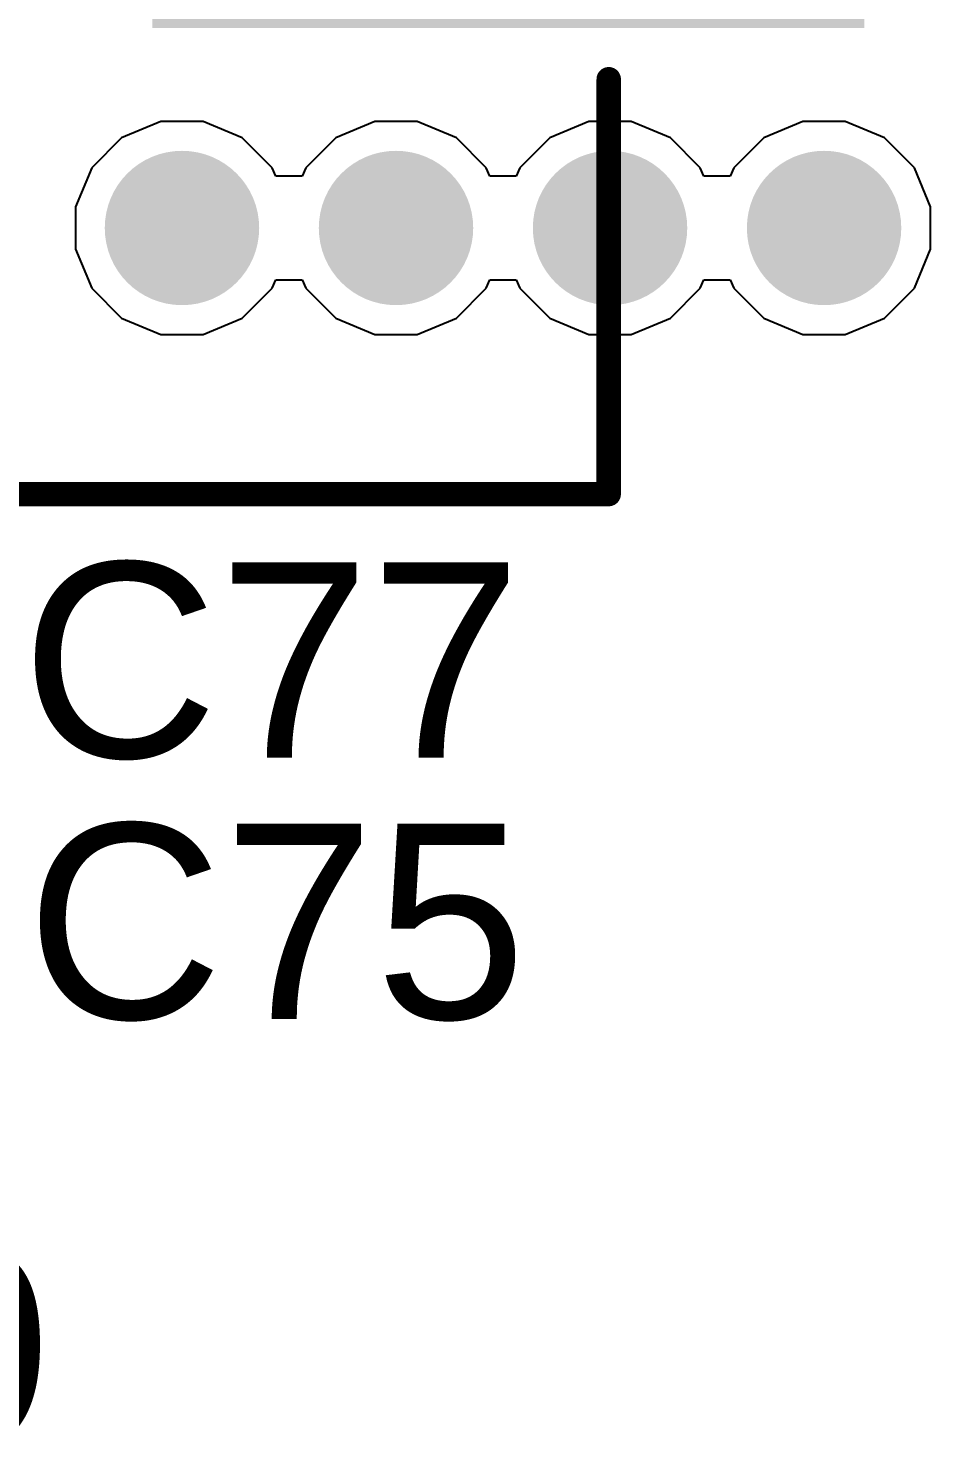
# Model space of a CAD drawing. Header units: millimetres. Extents: x 0 to 5423, y 0 to 5425.
# Drawn here: x 81.08 to 85.77, y 30.24 to 37.63 of the extents above; entities that cross this region are included whole.
import ezdxf

# ---------------------------------------------------------------- set-up
doc = ezdxf.new("R2010")
doc.units = ezdxf.units.MM
for name, color, linetype in [('BottomLayer', 5, 'Continuous'), ('BottomSolder', 6, 'Continuous'), ('TopLayer', 1, 'Continuous'), ('TopOverlay', 2, 'Continuous'), ('TopPaste', 8, 'Continuous'), ('TopSolder', 216, 'Continuous'), ('ViaHoleLayer', 16, 'Continuous')]:
    doc.layers.add(name, color=color, linetype=linetype)
doc.styles.add('Arial', font='', dxfattribs={"height": 0.2})
doc.styles.get('Arial').set_extended_font_data('Arial')

# ---------------------------------------------------------------- blocks, each defined once
blk = doc.blocks.new('RVT1H101M0607_339')
at = {"layer": 'TopLayer'}
for points in [[(-4.55, 0.8), (-1.05, 0.8), (-1.05, -0.8), (-4.55, -0.8)], [(1.05, 0.8), (4.55, 0.8), (4.55, -0.8), (1.05, -0.8)]]:
    blk.add_hatch(color=1, dxfattribs=at).paths.add_polyline_path(points)
at = {"layer": 'TopPaste'}
for points in [[(-4.55, 0.8), (-1.05, 0.8), (-1.05, -0.8), (-4.55, -0.8)], [(1.05, 0.8), (4.55, 0.8), (4.55, -0.8), (1.05, -0.8)]]:
    blk.add_hatch(color=8, dxfattribs=at).paths.add_polyline_path(points)
at = {"layer": 'TopSolder'}
for points in [[(-4.6516, 0.9016), (-0.9484, 0.9016), (-0.9484, -0.9016), (-4.6516, -0.9016)], [(0.9484, 0.9016), (4.6516, 0.9016), (4.6516, -0.9016), (0.9484, -0.9016)]]:
    blk.add_hatch(color=216, dxfattribs=at).paths.add_polyline_path(points)
at = {"layer": 'TopOverlay', "const_width": 0.127}
for points in [[(-3.3334, 1.8288), (-1.8348, 3.3274)], [(-1.8348, 3.3274), (3.3214, 3.3274)], [(3.3214, 1.1684), (3.3214, 3.3274)], [(-3.3334, 1.3208), (-3.3334, 1.8288)], [(-3.9176, 1.016), (-3.9176, 1.7272)], [(-4.2732, 1.3716), (-3.562, 1.3716)], [(3.3214, -3.3274), (3.3214, -1.1684)], [(-3.3334, -1.8288), (-3.3334, -1.3208)], [(-3.3334, -1.8288), (-1.8348, -3.3274)], [(-1.8348, -3.3274), (3.3214, -3.3274)]]:
    blk.add_lwpolyline(points, dxfattribs=at)
at = {"layer": 'TopOverlay', "const_width": 0.0635}
for points in [[(-1.8665, 3.3274, 1), (-1.803, 3.3274, 1)], [(-1.8665, 3.3274, 1), (-1.803, 3.3274, 1)], [(3.2897, 3.3274, 1), (3.3532, 3.3274, 1)], [(3.2897, 3.3274, 1), (3.3532, 3.3274, 1)], [(-3.3651, 1.8288, 1), (-3.3016, 1.8288, 1)], [(-3.3651, 1.8288, 1), (-3.3016, 1.8288, 1)], [(-3.9493, 1.7272, 1), (-3.8858, 1.7272, 1)], [(-4.3049, 1.3716, 1), (-4.2414, 1.3716, 1)], [(-3.5937, 1.3716, 1), (-3.5302, 1.3716, 1)], [(-3.3651, 1.3208, 1), (-3.3016, 1.3208, 1)], [(3.2897, 1.1684, 1), (3.3532, 1.1684, 1)], [(-3.9493, 1.016, 1), (-3.8858, 1.016, 1)], [(3.2897, -1.1684, 1), (3.3532, -1.1684, 1)], [(-3.3651, -1.3208, 1), (-3.3016, -1.3208, 1)], [(-3.3651, -1.8288, 1), (-3.3016, -1.8288, 1)], [(-3.3651, -1.8288, 1), (-3.3016, -1.8288, 1)], [(-1.8665, -3.3274, 1), (-1.803, -3.3274, 1)], [(-1.8665, -3.3274, 1), (-1.803, -3.3274, 1)], [(3.2897, -3.3274, 1), (3.3532, -3.3274, 1)], [(3.2897, -3.3274, 1), (3.3532, -3.3274, 1)]]:
    blk.add_lwpolyline(points, format="xyb", close=True, dxfattribs=at)

msp = doc.modelspace()

# ---------------------------------------------------------------- hatches: boundary and pattern name
at = {"layer": 'BottomLayer'}
h = msp.add_hatch(color=5, dxfattribs=at)
edge = h.paths.add_edge_path()
edge.add_arc((81.8798, 36.5892), 0.3, 0, 360)
h = msp.add_hatch(color=5, dxfattribs=at)
edge = h.paths.add_edge_path()
edge.add_arc((82.9931, 36.5892), 0.3, 0, 360)
h = msp.add_hatch(color=5, dxfattribs=at)
edge = h.paths.add_edge_path()
edge.add_arc((84.1064, 36.5892), 0.3, 0, 360)
h = msp.add_hatch(color=5, dxfattribs=at)
edge = h.paths.add_edge_path()
edge.add_arc((85.2197, 36.5892), 0.3, 0, 360)
at = {"layer": 'BottomSolder'}
h = msp.add_hatch(color=6, dxfattribs=at)
edge = h.paths.add_edge_path()
edge.add_arc((81.8798, 36.5892), 0.4016, 0, 360)
h = msp.add_hatch(color=6, dxfattribs=at)
edge = h.paths.add_edge_path()
edge.add_arc((82.9931, 36.5892), 0.4016, 0, 360)
h = msp.add_hatch(color=6, dxfattribs=at)
edge = h.paths.add_edge_path()
edge.add_arc((84.1064, 36.5892), 0.4016, 0, 360)
h = msp.add_hatch(color=6, dxfattribs=at)
edge = h.paths.add_edge_path()
edge.add_arc((85.2197, 36.5892), 0.4016, 0, 360)
at = {"layer": 'TopLayer'}
h = msp.add_hatch(color=1, dxfattribs=at)
edge = h.paths.add_edge_path()
edge.add_arc((81.8798, 36.5892), 0.3, 0, 360)
h = msp.add_hatch(color=1, dxfattribs=at)
edge = h.paths.add_edge_path()
edge.add_arc((82.9931, 36.5892), 0.3, 0, 360)
h = msp.add_hatch(color=1, dxfattribs=at)
edge = h.paths.add_edge_path()
edge.add_arc((84.1064, 36.5892), 0.3, 0, 360)
h = msp.add_hatch(color=1, dxfattribs=at)
edge = h.paths.add_edge_path()
edge.add_arc((85.2197, 36.5892), 0.3, 0, 360)
at = {"layer": 'TopSolder'}
h = msp.add_hatch(color=216, dxfattribs=at)
edge = h.paths.add_edge_path()
edge.add_arc((81.8798, 36.5892), 0.4016, 0, 360)
h = msp.add_hatch(color=216, dxfattribs=at)
edge = h.paths.add_edge_path()
edge.add_arc((82.9931, 36.5892), 0.4016, 0, 360)
h = msp.add_hatch(color=216, dxfattribs=at)
edge = h.paths.add_edge_path()
edge.add_arc((84.1064, 36.5892), 0.4016, 0, 360)
h = msp.add_hatch(color=216, dxfattribs=at)
edge = h.paths.add_edge_path()
edge.add_arc((85.2197, 36.5892), 0.4016, 0, 360)
at = {"layer": 'ViaHoleLayer'}
h = msp.add_hatch(color=16, dxfattribs=at)
edge = h.paths.add_edge_path()
edge.add_arc((81.8798, 36.5892), 0.15, 0, 360)
h = msp.add_hatch(color=16, dxfattribs=at)
edge = h.paths.add_edge_path()
edge.add_arc((82.9931, 36.5892), 0.15, 0, 360)
h = msp.add_hatch(color=16, dxfattribs=at)
edge = h.paths.add_edge_path()
edge.add_arc((84.1064, 36.5892), 0.15, 0, 360)
h = msp.add_hatch(color=16, dxfattribs=at)
edge = h.paths.add_edge_path()
edge.add_arc((85.2197, 36.5892), 0.15, 0, 360)

# ---------------------------------------------------------------- linework, layer by layer
at = {"layer": 'BottomLayer'}
for p, q in [((81.7696, 37.1432), (81.566, 37.0589)), ((81.99, 37.1432), (81.7696, 37.1432)), ((82.1936, 37.0589), (81.99, 37.1432)), ((82.8829, 37.1432), (82.6793, 37.0589)), ((83.1033, 37.1432), (82.8829, 37.1432)), ((83.3069, 37.0589), (83.1033, 37.1432)), ((83.9962, 37.1432), (83.7926, 37.0589)), ((84.2166, 37.1432), (83.9962, 37.1432)), ((84.4202, 37.0589), (84.2166, 37.1432)), ((85.1095, 37.1432), (84.9058, 37.0589)), ((85.3299, 37.1432), (85.1095, 37.1432)), ((85.5335, 37.0589), (85.3299, 37.1432)), ((81.566, 37.0589), (81.4102, 36.903)), ((82.3495, 36.903), (82.1936, 37.0589)), ((82.6793, 37.0589), (82.5234, 36.903)), ((83.4628, 36.903), (83.3069, 37.0589)), ((83.7926, 37.0589), (83.6367, 36.903)), ((84.576, 36.903), (84.4202, 37.0589)), ((84.9058, 37.0589), (84.75, 36.903)), ((85.6893, 36.903), (85.5335, 37.0589)), ((81.4102, 36.903), (81.3258, 36.6994)), ((82.3677, 36.859), (82.3495, 36.903)), ((82.5234, 36.903), (82.5052, 36.859)), ((83.481, 36.859), (83.4628, 36.903)), ((83.6367, 36.903), (83.6185, 36.859)), ((84.5943, 36.859), (84.576, 36.903)), ((84.75, 36.903), (84.7318, 36.859)), ((85.7737, 36.6994), (85.6893, 36.903)), ((82.5052, 36.859), (82.3677, 36.859)), ((83.6185, 36.859), (83.481, 36.859)), ((84.7318, 36.859), (84.5943, 36.859)), ((81.3258, 36.6994), (81.3258, 36.479)), ((85.7737, 36.479), (85.7737, 36.6994)), ((81.3258, 36.479), (81.4102, 36.2754)), ((85.6893, 36.2754), (85.7737, 36.479)), ((82.3495, 36.2754), (82.3677, 36.3195)), ((82.3677, 36.3195), (82.5052, 36.3195)), ((82.5052, 36.3195), (82.5234, 36.2754)), ((83.4628, 36.2754), (83.481, 36.3195)), ((83.481, 36.3195), (83.6185, 36.3195)), ((83.6185, 36.3195), (83.6367, 36.2754)), ((84.576, 36.2754), (84.5943, 36.3195)), ((84.5943, 36.3195), (84.7318, 36.3195)), ((84.7318, 36.3195), (84.75, 36.2754)), ((81.4102, 36.2754), (81.566, 36.1196)), ((82.1936, 36.1196), (82.3495, 36.2754)), ((82.5234, 36.2754), (82.6793, 36.1196)), ((83.3069, 36.1196), (83.4628, 36.2754)), ((83.6367, 36.2754), (83.7926, 36.1196)), ((84.4202, 36.1196), (84.576, 36.2754)), ((84.75, 36.2754), (84.9058, 36.1196)), ((85.5335, 36.1196), (85.6893, 36.2754)), ((81.566, 36.1196), (81.7696, 36.0352)), ((81.99, 36.0352), (82.1936, 36.1196)), ((82.6793, 36.1196), (82.8829, 36.0352)), ((83.1033, 36.0352), (83.3069, 36.1196)), ((83.7926, 36.1196), (83.9962, 36.0352)), ((84.2166, 36.0352), (84.4202, 36.1196)), ((84.9058, 36.1196), (85.1095, 36.0352)), ((85.3299, 36.0352), (85.5335, 36.1196)), ((81.7696, 36.0352), (81.99, 36.0352)), ((82.8829, 36.0352), (83.1033, 36.0352)), ((83.9962, 36.0352), (84.2166, 36.0352)), ((85.1095, 36.0352), (85.3299, 36.0352))]:
    msp.add_line(p, q, dxfattribs=at)

# ---------------------------------------------------------------- block references
msp.add_blockref('RVT1H101M0607_339', (80.778, 38.5318))

# ---------------------------------------------------------------- texts
at = {"layer": 'TopOverlay', "style": 'Arial'}
for s, p in [('C77', (81.0434, 33.833)), ('C75', (81.0688, 32.4734)), ('C69', (78.605, 30.2516))]:
    msp.add_text(s, height=1.016, dxfattribs=at).set_placement(p)

doc.saveas('drawing.dxf')
